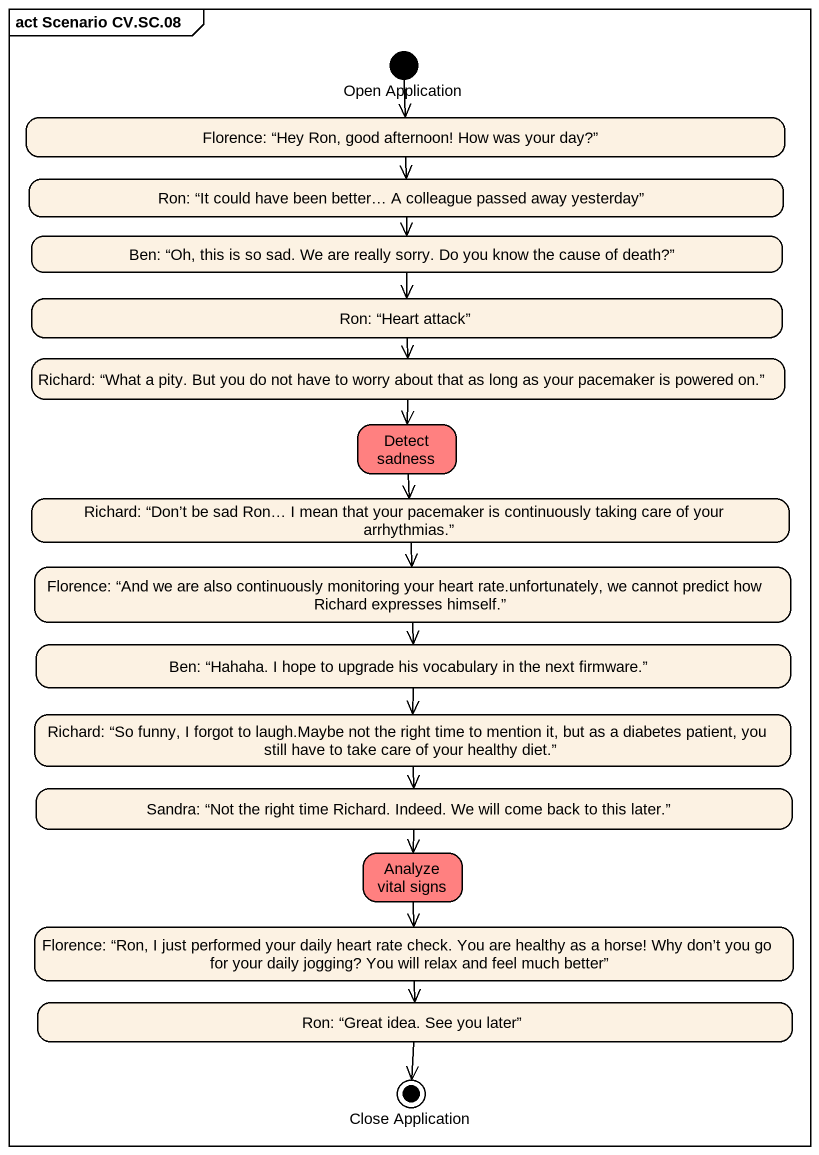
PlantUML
@startuml
mainframe act Scenario CV.SC.08
hide empty description
state "Open Application" as Open_Application <<start>>
state "Florence: “Hey Ron, good afternoon! How was your day?”" as Florence_Hey_Ron_good
state "Ron: “It could have been better… A colleague passed away yesterday”" as Ron_It_could_have_been
state "Ben: “Oh, this is so sad. We are really sorry. Do you know the cause of death?”" as Ben_Oh_this_is_so_sad_We
state "Ron: “Heart attack”" as Ron_Heart_attack
state "Richard: “What a pity. But you do not have to worry about that as long as your pacemaker is powered on.”" as Richard_What_a_pity_But_you
state "Detect sadness" as Detect_sadness #FF8080
state "Richard: “Don’t be sad Ron… I mean that your pacemaker is continuously taking care of your arrhythmias.”" as Richard_Don_t_be_sad_Ron_I
state "Florence: “And we are also continuously monitoring your heart rate.unfortunately, we cannot predict how Richard expresses himself.”" as Florence_And_we_are_also
state "Ben: “Hahaha. I hope to upgrade his vocabulary in the next firmware.”" as Ben_Hahaha_I_hope_to
state "Richard: “So funny, I forgot to laugh.Maybe not the right time to mention it, but as a diabetes patient, you still have to take care of your healthy diet.”" as Richard_So_funny_I_forgot
state "Sandra: “Not the right time Richard. Indeed. We will come back to this later.”" as Sandra_Not_the_right_time
state "Analyze vital signs" as Analyze_vital_signs #FF8080
state "Florence: “Ron, I just performed your daily heart rate check. You are healthy as a horse! Why don’t you go for your daily jogging? You will relax and feel much better”" as Florence_Ron_I_just
state "Ron: “Great idea. See you later”" as Ron_Great_idea_See_you_later
state "Close Application" as Close_Application <<end>>
Open_Application --> Florence_Hey_Ron_good
Florence_Hey_Ron_good --> Ron_It_could_have_been
Ron_It_could_have_been --> Ben_Oh_this_is_so_sad_We
Ben_Oh_this_is_so_sad_We --> Ron_Heart_attack
Ron_Heart_attack --> Richard_What_a_pity_But_you
Richard_What_a_pity_But_you --> Detect_sadness
Detect_sadness --> Richard_Don_t_be_sad_Ron_I
Richard_Don_t_be_sad_Ron_I --> Florence_And_we_are_also
Florence_And_we_are_also --> Ben_Hahaha_I_hope_to
Ben_Hahaha_I_hope_to --> Richard_So_funny_I_forgot
Richard_So_funny_I_forgot --> Sandra_Not_the_right_time
Sandra_Not_the_right_time --> Analyze_vital_signs
Analyze_vital_signs --> Florence_Ron_I_just
Florence_Ron_I_just --> Ron_Great_idea_See_you_later
Ron_Great_idea_See_you_later --> Close_Application
@enduml
